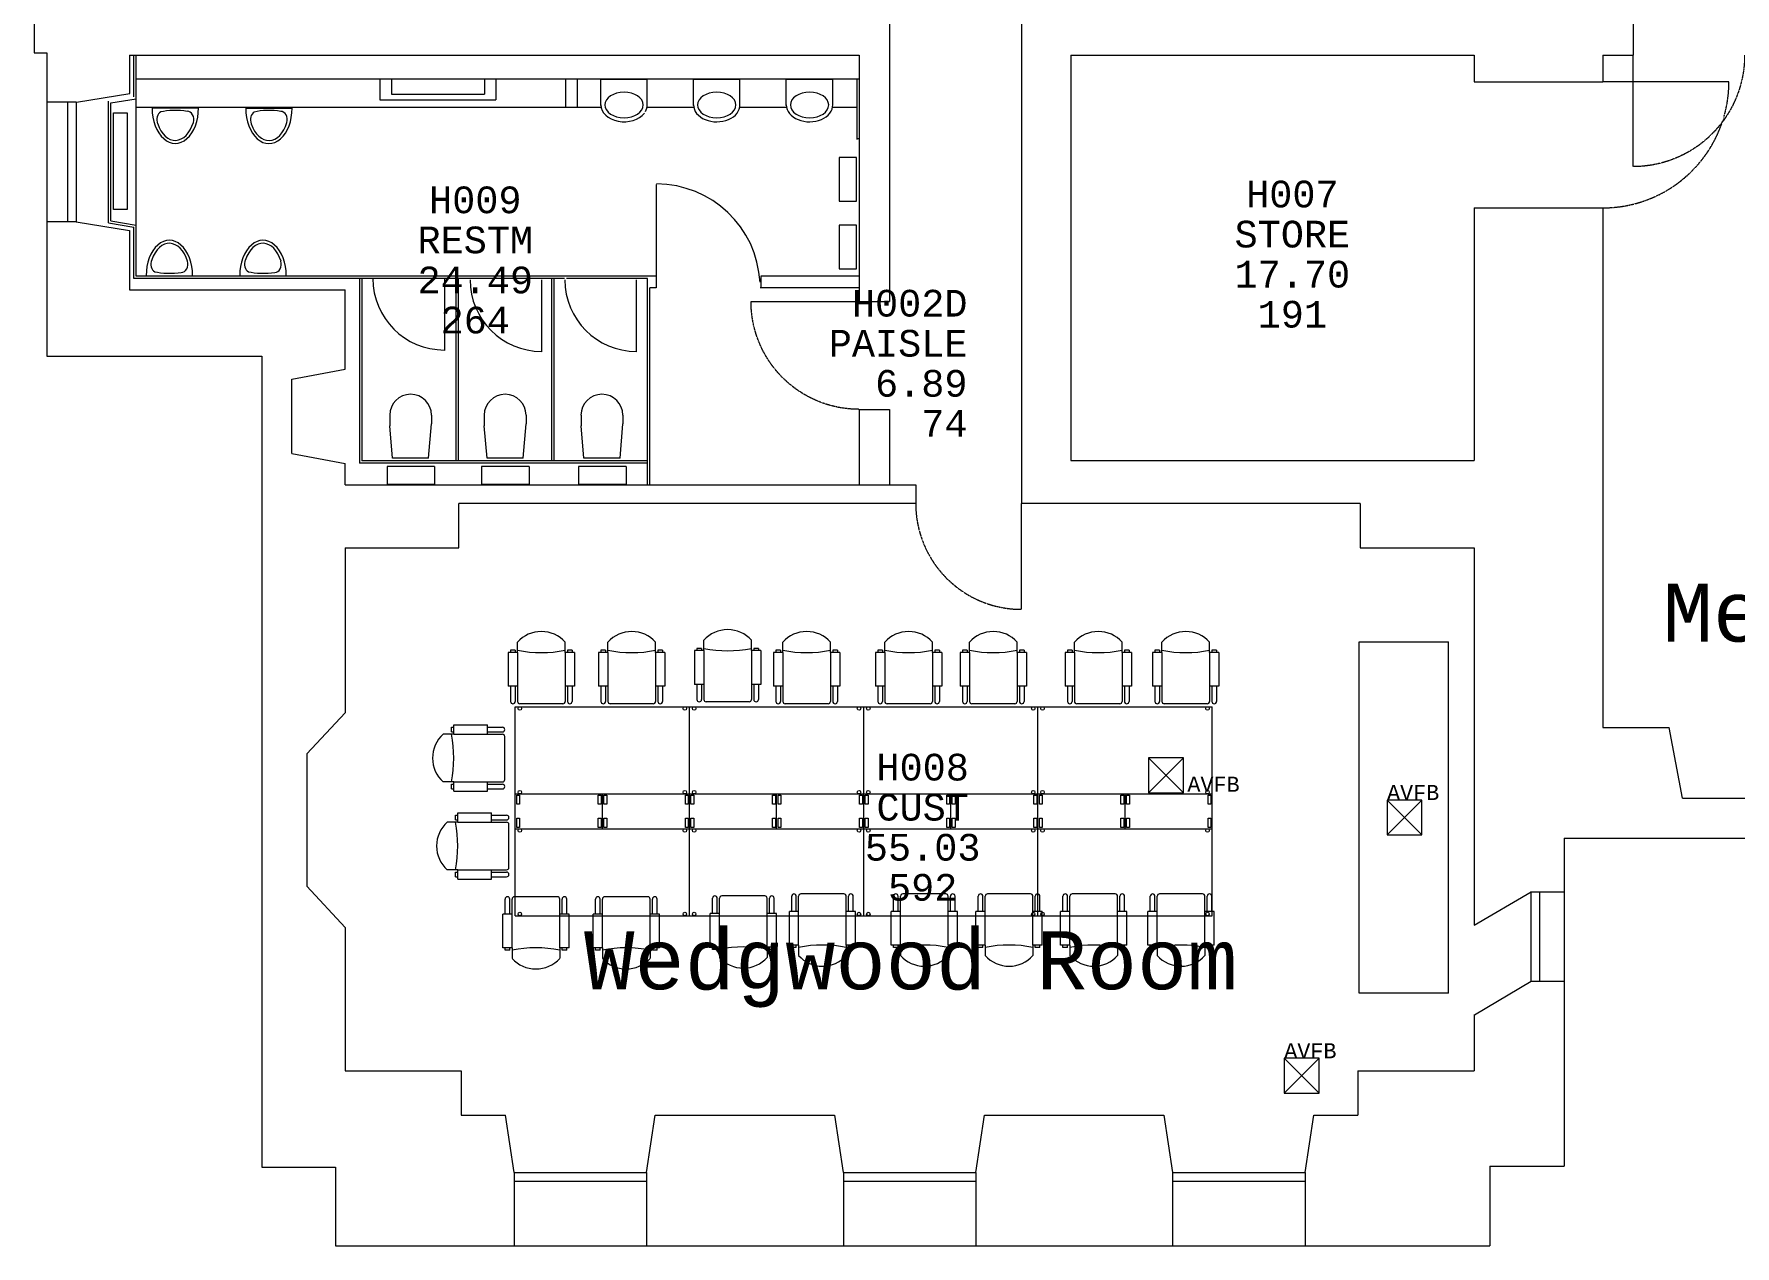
# Model space of a CAD drawing. Extents: x 0 to 84000, y 0 to 59400.
# Drawn here: x 10999 to 25644, y 19849 to 30285 of the extents above; entities that cross this region are included whole.
import ezdxf
from ezdxf.enums import TextEntityAlignment as Align

# ---------------------------------------------------------------- set-up
doc = ezdxf.new("R2010")
doc.units = 0
doc.header["$MEASUREMENT"] = 0
doc.linetypes.add('HIDDEN', pattern=[0.375, 0.25, -0.125])
doc.layers.get('0').update_dxf_attribs({"linetype": 'CONTINUOUS', "lineweight": 0})
for name, color, linetype, lineweight in [('001BUILDING', 7, 'CONTINUOUS', 0), ('001PARTITIONING', 5, 'CONTINUOUS', 0), ('725furniture', 4, 'CONTINUOUS', 0), ('RM$TXT', 7, 'CONTINUOUS', 0)]:
    doc.layers.add(name, color=color, linetype=linetype, lineweight=lineweight)
doc.styles.add('MONOTXT', font='monotxt.shx')

# ---------------------------------------------------------------- blocks, each defined once
blk = doc.blocks.new('16HH0214B')
at = {"linetype": 'Continuous'}
blk.add_line((0, 930), (0, 0), dxfattribs=at)
at = {"linetype": 'HIDDEN'}
for p, q in [((36.511908, 929.282871), (0.000292, 929.999878)), ((72.967226, 927.132977), (36.511908, 929.282871)), ((109.310033, 923.553512), (72.967226, 927.132977)), ((145.484293, 918.549995), (109.310033, 923.553512)), ((181.434226, 912.130141), (145.484293, 918.549995)), ((217.104401, 904.303849), (181.434226, 912.130141)), ((252.439817, 895.083187), (217.104401, 904.303849)), ((287.385989, 884.482372), (252.439817, 895.083187)), ((321.889033, 872.51775), (287.385989, 884.482372)), ((355.895748, 859.207769), (321.889033, 872.51775)), ((389.353697, 844.572952), (355.895748, 859.207769)), ((422.211291, 828.635866), (389.353697, 844.572952)), ((454.417867, 811.421084), (422.211291, 828.635866)), ((485.923763, 792.95515), (454.417867, 811.421084)), ((516.680401, 773.266537), (485.923763, 792.95515)), ((546.640355, 752.385603), (516.680401, 773.266537)), ((575.757429, 730.344546), (546.640355, 752.385603)), ((603.986728, 707.177351), (575.757429, 730.344546)), ((631.284723, 682.91974), (603.986728, 707.177351)), ((657.609323, 657.609117), (631.284723, 682.91974)), ((682.919938, 631.284509), (657.609323, 657.609117)), ((707.177541, 603.986506), (682.919938, 631.284509)), ((730.344727, 575.7572), (707.177541, 603.986506)), ((752.385775, 546.640118), (730.344727, 575.7572)), ((773.266699, 516.680158), (752.385775, 546.640118)), ((792.955302, 485.923514), (773.266699, 516.680158)), ((811.421226, 454.417612), (792.955302, 485.923514)), ((828.635999, 422.211031), (811.421226, 454.417612)), ((844.573074, 389.353432), (828.635999, 422.211031)), ((859.20788, 355.895478), (844.573074, 389.353432)), ((872.517851, 321.888759), (859.20788, 355.895478)), ((884.482462, 287.385712), (872.517851, 321.888759)), ((895.083266, 252.439536), (884.482462, 287.385712)), ((904.303918, 217.104117), (895.083266, 252.439536)), ((912.130198, 181.43394), (904.303918, 217.104117)), ((918.550041, 145.484005), (912.130198, 181.43394)), ((923.553546, 109.309744), (918.550041, 145.484005)), ((927.133, 72.966935), (923.553546, 109.309744)), ((929.282882, 36.511617), (927.133, 72.966935)), ((929.999878, 0), (929.282882, 36.511617))]:
    blk.add_line(p, q, dxfattribs=at)
blk = doc.blocks.new('13HH0214B')
at = {"linetype": 'Continuous'}
blk.add_line((0, 910), (0, 0), dxfattribs=at)
at = {"linetype": 'HIDDEN'}
for p, q in [((35.726706, 909.29829), (0.000286, 909.999878)), ((71.398038, 907.194631), (35.726706, 909.29829)), ((106.95928, 903.692144), (71.398038, 907.194631)), ((142.355598, 898.796229), (106.95928, 903.692144)), ((177.532414, 892.514437), (142.355598, 898.796229)), ((212.435489, 884.856452), (177.532414, 892.514437)), ((247.011003, 875.834084), (212.435489, 884.856452)), ((281.205645, 865.461243), (247.011003, 875.834084)), ((314.966687, 853.753925), (281.205645, 865.461243)), ((348.242075, 840.73018), (314.966687, 853.753925)), ((380.980498, 826.410091), (348.242075, 840.73018)), ((413.131478, 810.815738), (380.980498, 826.410091)), ((444.645438, 793.971166), (413.131478, 810.815738)), ((475.473788, 775.902349), (444.645438, 793.971166)), ((505.568993, 756.637147), (475.473788, 775.902349)), ((534.884647, 736.205265), (505.568993, 756.637147)), ((563.375547, 714.63821), (534.884647, 736.205265)), ((590.997764, 691.969234), (563.375547, 714.63821)), ((617.708706, 668.233292), (590.997764, 691.969234)), ((643.467186, 643.466984), (617.708706, 668.233292)), ((668.233486, 617.708496), (643.467186, 643.466984)), ((691.969419, 590.997547), (668.233486, 617.708496)), ((714.638386, 563.375323), (691.969419, 590.997547)), ((736.205433, 534.884415), (714.638386, 563.375323)), ((756.637305, 505.568755), (736.205433, 534.884415)), ((775.902498, 475.473545), (756.637305, 505.568755)), ((793.971305, 444.645189), (775.902498, 475.473545)), ((810.815867, 413.131223), (793.971305, 444.645189)), ((826.41021, 380.980239), (810.815867, 413.131223)), ((840.730289, 348.241811), (826.41021, 380.980239)), ((853.754023, 314.966419), (840.730289, 348.241811)), ((865.461331, 281.205373), (853.754023, 314.966419)), ((875.834161, 247.010728), (865.461331, 281.205373)), ((884.856519, 212.435211), (875.834161, 247.010728)), ((892.514492, 177.532134), (884.856519, 212.435211)), ((898.796274, 142.355316), (892.514492, 177.532134)), ((903.692177, 106.958996), (898.796274, 142.355316)), ((907.194653, 71.397753), (903.692177, 106.958996)), ((909.298301, 35.72642), (907.194653, 71.397753)), ((909.999878, 0), (909.298301, 35.72642))]:
    blk.add_line(p, q, dxfattribs=at)
blk = doc.blocks.new('14HH0214B')
at = {"linetype": 'Continuous'}
blk.add_line((0, 1085), (0, 0), dxfattribs=at)
at = {"linetype": 'HIDDEN'}
for p, q in [((42.597227, 1084.163371), (0.000341, 1084.99988)), ((85.128432, 1081.655162), (42.597227, 1084.163371)), ((127.528375, 1077.47912), (85.128432, 1081.655162)), ((169.731679, 1071.641683), (127.528375, 1077.47912)), ((211.673268, 1064.151853), (169.731679, 1071.641683)), ((253.288473, 1055.021179), (211.673268, 1064.151853)), ((294.513126, 1044.26374), (253.288473, 1055.021179)), ((335.283661, 1031.896122), (294.513126, 1044.26374)), ((375.537213, 1017.937396), (335.283661, 1031.896122)), ((415.211714, 1002.409084), (375.537213, 1017.937396)), ((454.245989, 985.335131), (415.211714, 1002.409084)), ((492.57985, 966.741864), (454.245989, 985.335131)), ((530.154189, 946.657951), (492.57985, 966.741864)), ((566.911069, 925.11436), (530.154189, 946.657951)), ((602.793813, 902.144311), (566.911069, 925.11436)), ((637.747094, 877.783222), (602.793813, 902.144311)), ((671.717015, 852.068655), (637.747094, 877.783222)), ((704.651197, 825.04026), (671.717015, 852.068655)), ((736.498859, 796.739713), (704.651197, 825.04026)), ((767.210893, 767.210652), (736.498859, 796.739713)), ((796.739944, 736.498609), (767.210893, 767.210652)), ((825.040481, 704.650938), (796.739944, 736.498609)), ((852.068865, 671.716747), (825.040481, 704.650938)), ((877.783422, 637.746818), (852.068865, 671.716747)), ((902.144501, 602.79353), (877.783422, 637.746818)), ((925.114538, 566.910778), (902.144501, 602.79353)), ((946.658117, 530.153892), (925.114538, 566.910778)), ((966.742018, 492.579547), (946.658117, 530.153892)), ((985.335274, 454.24568), (966.742018, 492.579547)), ((1002.409214, 415.2114), (985.335274, 454.24568)), ((1017.937513, 375.536893), (1002.409214, 415.2114)), ((1031.896227, 335.283337), (1017.937513, 375.536893)), ((1044.263832, 294.512798), (1031.896227, 335.283337)), ((1055.021259, 253.288142), (1044.263832, 294.512798)), ((1064.15192, 211.672934), (1055.021259, 253.288142)), ((1071.641736, 169.731342), (1064.15192, 211.672934)), ((1077.47916, 127.528037), (1071.641736, 169.731342)), ((1081.655189, 85.128092), (1077.47916, 127.528037)), ((1084.163385, 42.596887), (1081.655189, 85.128092)), ((1084.99988, 0), (1084.163385, 42.596887))]:
    blk.add_line(p, q, dxfattribs=at)
blk = doc.blocks.new('12HH0214B')
at = {"linetype": 'Continuous'}
blk.add_line((0, 960), (0, 0), dxfattribs=at)
at = {"linetype": 'HIDDEN'}
for p, q in [((37.689712, 959.259741), (0.000301, 959.999878)), ((75.321008, 957.040496), (37.689712, 959.259741)), ((112.836164, 953.345565), (75.321008, 957.040496)), ((150.177335, 948.180644), (112.836164, 953.345565)), ((187.286944, 941.553698), (150.177335, 948.180644)), ((224.10777, 933.474945), (187.286944, 941.553698)), ((260.583038, 923.956842), (224.10777, 933.474945)), ((296.656506, 913.014065), (260.583038, 923.956842)), ((332.272552, 900.663487), (296.656506, 913.014065)), ((367.376257, 886.924152), (332.272552, 900.663487)), ((401.913495, 871.817245), (367.376257, 886.924152)), ((435.831012, 855.366059), (401.913495, 871.817245)), ((469.07651, 837.595961), (435.831012, 855.366059)), ((501.598725, 818.534351), (469.07651, 837.595961)), ((533.347513, 798.210622), (501.598725, 818.534351)), ((564.273917, 776.65611), (533.347513, 798.210622)), ((594.330252, 753.904051), (564.273917, 776.65611)), ((623.470173, 729.989527), (594.330252, 753.904051)), ((651.648749, 704.949412), (623.470173, 729.989527)), ((678.82253, 678.822317), (651.648749, 704.949412)), ((704.949617, 651.648528), (678.82253, 678.822317)), ((729.989722, 623.469944), (704.949617, 651.648528)), ((753.904237, 594.330015), (729.989722, 623.469944)), ((776.656287, 564.273673), (753.904237, 594.330015)), ((798.210789, 533.347262), (776.656287, 564.273673)), ((818.534509, 501.598468), (798.210789, 533.347262)), ((837.596108, 469.076247), (818.534509, 501.598468)), ((855.366196, 435.830744), (837.596108, 469.076247)), ((871.817371, 401.913222), (855.366196, 435.830744)), ((886.924267, 367.375979), (871.817371, 401.913222)), ((900.663591, 332.272269), (886.924267, 367.375979)), ((913.014158, 296.65622), (900.663591, 332.272269)), ((923.956924, 260.582748), (913.014158, 296.65622)), ((933.475016, 224.107477), (923.956924, 260.582748)), ((941.553757, 187.286648), (933.475016, 224.107477)), ((948.180691, 150.177038), (941.553757, 187.286648)), ((953.3456, 112.835865), (948.180691, 150.177038)), ((957.04052, 75.320707), (953.3456, 112.835865)), ((959.259753, 37.689411), (957.04052, 75.320707)), ((959.999878, 0), (959.259753, 37.689411))]:
    blk.add_line(p, q, dxfattribs=at)
blk = doc.blocks.new('justhh00furn')
at = {"layer": '725furniture', "linetype": 'ByBlock', "lineweight": 0}
for p, q in [((4053, -2552), (4053, -2462)), ((4463, -2552), (4463, -2462)), ((4831, -2552), (4831, -2462)), ((5241, -2552), (5241, -2462)), ((5657, -2535), (5657, -2445)), ((6067, -2535), (6067, -2445)), ((6337, -2552), (6337, -2462)), ((6747, -2552), (6747, -2462)), ((7215, -2552), (7215, -2462)), ((7625, -2552), (7625, -2462)), ((7944, -2552), (7944, -2462)), ((8354, -2552), (8354, -2462)), ((8848, -2552), (8848, -2462)), ((9258, -2552), (9258, -2462)), ((9601, -2552), (9601, -2462)), ((10011, -2552), (10011, -2462)), ((4053, -2552), (3973, -2552)), ((3973, -2552), (3973, -2842)), ((4033, -2532), (3993, -2532)), ((3993, -2532), (3993, -2552)), ((4033, -2532), (4033, -2552)), ((4053, -2552), (4053, -2972)), ((4543, -2552), (4463, -2552)), ((4463, -2552), (4463, -2972)), ((4523, -2532), (4483, -2532)), ((4483, -2532), (4483, -2552)), ((4523, -2532), (4523, -2552)), ((4543, -2552), (4543, -2842)), ((4831, -2552), (4751, -2552)), ((4751, -2552), (4751, -2842)), ((4811, -2532), (4771, -2532)), ((4771, -2532), (4771, -2552)), ((4811, -2532), (4811, -2552)), ((4831, -2552), (4831, -2972)), ((5321, -2552), (5241, -2552)), ((5241, -2552), (5241, -2972)), ((5301, -2532), (5261, -2532)), ((5261, -2532), (5261, -2552)), ((5301, -2532), (5301, -2552)), ((5321, -2552), (5321, -2842)), ((5657, -2535), (5577, -2535)), ((5577, -2535), (5577, -2825)), ((5637, -2515), (5597, -2515)), ((5597, -2515), (5597, -2535)), ((5637, -2515), (5637, -2535)), ((5657, -2535), (5657, -2955)), ((6147, -2535), (6067, -2535)), ((6067, -2535), (6067, -2955)), ((6127, -2515), (6087, -2515)), ((6087, -2515), (6087, -2535)), ((6127, -2515), (6127, -2535)), ((6147, -2535), (6147, -2825)), ((6337, -2552), (6257, -2552)), ((6257, -2552), (6257, -2842)), ((6317, -2532), (6277, -2532)), ((6277, -2532), (6277, -2552)), ((6317, -2532), (6317, -2552)), ((6337, -2552), (6337, -2972)), ((6827, -2552), (6747, -2552)), ((6747, -2552), (6747, -2972)), ((6807, -2532), (6767, -2532)), ((6767, -2532), (6767, -2552)), ((6807, -2532), (6807, -2552)), ((6827, -2552), (6827, -2842)), ((7215, -2552), (7135, -2552)), ((7135, -2552), (7135, -2842)), ((7195, -2532), (7155, -2532)), ((7155, -2532), (7155, -2552)), ((7195, -2532), (7195, -2552)), ((7215, -2552), (7215, -2972)), ((7705, -2552), (7625, -2552)), ((7625, -2552), (7625, -2972)), ((7685, -2532), (7645, -2532)), ((7645, -2532), (7645, -2552)), ((7685, -2532), (7685, -2552)), ((7705, -2552), (7705, -2842)), ((7944, -2552), (7864, -2552)), ((7864, -2552), (7864, -2842)), ((7924, -2532), (7884, -2532)), ((7884, -2532), (7884, -2552)), ((7924, -2532), (7924, -2552)), ((7944, -2552), (7944, -2972)), ((8434, -2552), (8354, -2552)), ((8354, -2552), (8354, -2972)), ((8414, -2532), (8374, -2532)), ((8374, -2532), (8374, -2552)), ((8414, -2532), (8414, -2552)), ((8434, -2552), (8434, -2842)), ((8848, -2552), (8768, -2552)), ((8768, -2552), (8768, -2842)), ((8828, -2532), (8788, -2532)), ((8788, -2532), (8788, -2552)), ((8828, -2532), (8828, -2552)), ((8848, -2552), (8848, -2972)), ((9338, -2552), (9258, -2552)), ((9258, -2552), (9258, -2972)), ((9318, -2532), (9278, -2532)), ((9278, -2532), (9278, -2552)), ((9318, -2532), (9318, -2552)), ((9338, -2552), (9338, -2842)), ((9601, -2552), (9521, -2552)), ((9521, -2552), (9521, -2842)), ((9581, -2532), (9541, -2532)), ((9541, -2532), (9541, -2552)), ((9581, -2532), (9581, -2552)), ((9601, -2552), (9601, -2972)), ((10091, -2552), (10011, -2552)), ((10011, -2552), (10011, -2972)), ((10071, -2532), (10031, -2532)), ((10031, -2532), (10031, -2552)), ((10071, -2532), (10071, -2552)), ((10091, -2552), (10091, -2842)), ((4053, -2842), (3973, -2842)), ((3993, -2842), (3993, -2972)), ((4033, -2842), (4033, -2972)), ((4543, -2842), (4463, -2842)), ((4483, -2842), (4483, -2972)), ((4523, -2842), (4523, -2972)), ((4831, -2842), (4751, -2842)), ((4771, -2842), (4771, -2972)), ((4811, -2842), (4811, -2972)), ((5321, -2842), (5241, -2842)), ((5261, -2842), (5261, -2972)), ((5301, -2842), (5301, -2972)), ((5657, -2825), (5577, -2825)), ((5597, -2825), (5597, -2955)), ((5637, -2825), (5637, -2955)), ((6147, -2825), (6067, -2825)), ((6087, -2825), (6087, -2955)), ((6127, -2825), (6127, -2955)), ((6337, -2842), (6257, -2842)), ((6277, -2842), (6277, -2972)), ((6317, -2842), (6317, -2972)), ((6827, -2842), (6747, -2842)), ((6767, -2842), (6767, -2972)), ((6807, -2842), (6807, -2972)), ((7215, -2842), (7135, -2842)), ((7155, -2842), (7155, -2972)), ((7195, -2842), (7195, -2972)), ((7705, -2842), (7625, -2842)), ((7645, -2842), (7645, -2972)), ((7685, -2842), (7685, -2972)), ((7944, -2842), (7864, -2842)), ((7884, -2842), (7884, -2972)), ((7924, -2842), (7924, -2972)), ((8434, -2842), (8354, -2842)), ((8374, -2842), (8374, -2972)), ((8414, -2842), (8414, -2972)), ((8848, -2842), (8768, -2842)), ((8788, -2842), (8788, -2972)), ((8828, -2842), (8828, -2972)), ((9338, -2842), (9258, -2842)), ((9278, -2842), (9278, -2972)), ((9318, -2842), (9318, -2972)), ((9601, -2842), (9521, -2842)), ((9541, -2842), (9541, -2972)), ((9581, -2842), (9581, -2972)), ((10091, -2842), (10011, -2842)), ((10031, -2842), (10031, -2972)), ((10071, -2842), (10071, -2972)), ((4443, -2992), (4073, -2992)), ((5221, -2992), (4851, -2992)), ((6047, -2975), (5677, -2975)), ((6727, -2992), (6357, -2992)), ((7605, -2992), (7235, -2992)), ((8334, -2992), (7964, -2992)), ((9238, -2992), (8868, -2992)), ((9991, -2992), (9621, -2992)), ((3483, -3235), (3483, -3195)), ((3483, -3195), (3503, -3195)), ((3503, -3255), (3503, -3175)), ((3503, -3175), (3793, -3175)), ((3793, -3255), (3793, -3175)), ((3793, -3195), (3923, -3195)), ((3503, -3255), (3413, -3255)), ((3483, -3235), (3503, -3235)), ((3503, -3255), (3923, -3255)), ((3793, -3235), (3923, -3235)), ((3943, -3645), (3943, -3275)), ((3503, -3665), (3413, -3665)), ((3483, -3725), (3483, -3685)), ((3483, -3685), (3503, -3685)), ((3483, -3725), (3503, -3725)), ((3503, -3745), (3503, -3665)), ((3503, -3665), (3923, -3665)), ((3503, -3745), (3793, -3745)), ((3793, -3745), (3793, -3665)), ((3793, -3685), (3923, -3685)), ((3793, -3725), (3923, -3725)), ((4046, -3858), (4046, -3778)), ((4046, -3778), (4071, -3778)), ((4071, -3778), (4071, -3858)), ((4748, -3858), (4748, -3778)), ((4748, -3778), (4773, -3778)), ((4773, -3778), (4773, -3858)), ((4796, -3858), (4796, -3778)), ((4796, -3778), (4821, -3778)), ((4821, -3778), (4821, -3858)), ((5498, -3858), (5498, -3778)), ((5498, -3778), (5523, -3778)), ((5523, -3778), (5523, -3858)), ((5546, -3858), (5546, -3778)), ((5546, -3778), (5571, -3778)), ((5571, -3778), (5571, -3858)), ((6248, -3858), (6248, -3778)), ((6248, -3778), (6273, -3778)), ((6273, -3778), (6273, -3858)), ((6296, -3858), (6296, -3778)), ((6296, -3778), (6321, -3778)), ((6321, -3778), (6321, -3858)), ((6998, -3858), (6998, -3778)), ((6998, -3778), (7023, -3778)), ((7023, -3778), (7023, -3858)), ((7046, -3858), (7046, -3778)), ((7046, -3778), (7071, -3778)), ((7071, -3778), (7071, -3858)), ((7748, -3858), (7748, -3778)), ((7748, -3778), (7773, -3778)), ((7773, -3778), (7773, -3858)), ((7796, -3858), (7796, -3778)), ((7796, -3778), (7821, -3778)), ((7821, -3778), (7821, -3858)), ((8498, -3858), (8498, -3778)), ((8498, -3778), (8523, -3778)), ((8523, -3778), (8523, -3858)), ((8546, -3858), (8546, -3778)), ((8546, -3778), (8571, -3778)), ((8571, -3778), (8571, -3858)), ((9248, -3858), (9248, -3778)), ((9248, -3778), (9273, -3778)), ((9273, -3778), (9273, -3858)), ((9296, -3858), (9296, -3778)), ((9296, -3778), (9321, -3778)), ((9321, -3778), (9321, -3858)), ((9998, -3858), (9998, -3778)), ((9998, -3778), (10023, -3778)), ((10023, -3778), (10023, -3858)), ((3518, -3992), (3518, -3952)), ((3518, -3952), (3538, -3952)), ((3538, -4012), (3538, -3932)), ((3538, -3932), (3828, -3932)), ((3828, -4012), (3828, -3932)), ((3828, -3952), (3958, -3952)), ((4071, -3858), (4046, -3858)), ((4773, -3858), (4748, -3858)), ((4821, -3858), (4796, -3858)), ((5523, -3858), (5498, -3858)), ((5571, -3858), (5546, -3858)), ((6273, -3858), (6248, -3858)), ((6321, -3858), (6296, -3858)), ((7023, -3858), (6998, -3858)), ((7071, -3858), (7046, -3858)), ((7773, -3858), (7748, -3858)), ((7821, -3858), (7796, -3858)), ((8523, -3858), (8498, -3858)), ((8571, -3858), (8546, -3858)), ((9273, -3858), (9248, -3858)), ((9321, -3858), (9296, -3858)), ((10023, -3858), (9998, -3858)), ((3538, -4012), (3448, -4012)), ((3518, -3992), (3538, -3992)), ((3538, -4012), (3958, -4012)), ((3828, -3992), (3958, -3992)), ((3978, -4402), (3978, -4032)), ((4046, -4058), (4046, -3978)), ((4046, -3978), (4071, -3978)), ((4071, -4058), (4046, -4058)), ((4071, -3978), (4071, -4058)), ((4748, -4058), (4748, -3978)), ((4748, -3978), (4773, -3978)), ((4773, -4058), (4748, -4058)), ((4773, -3978), (4773, -4058)), ((4796, -4058), (4796, -3978)), ((4796, -3978), (4821, -3978)), ((4821, -4058), (4796, -4058)), ((4821, -3978), (4821, -4058)), ((5498, -4058), (5498, -3978)), ((5498, -3978), (5523, -3978)), ((5523, -4058), (5498, -4058)), ((5523, -3978), (5523, -4058)), ((5546, -4058), (5546, -3978)), ((5546, -3978), (5571, -3978)), ((5571, -4058), (5546, -4058)), ((5571, -3978), (5571, -4058)), ((6248, -4058), (6248, -3978)), ((6248, -3978), (6273, -3978)), ((6273, -4058), (6248, -4058)), ((6273, -3978), (6273, -4058)), ((6296, -4058), (6296, -3978)), ((6296, -3978), (6321, -3978)), ((6321, -4058), (6296, -4058)), ((6321, -3978), (6321, -4058)), ((6998, -4058), (6998, -3978)), ((6998, -3978), (7023, -3978)), ((7023, -4058), (6998, -4058)), ((7023, -3978), (7023, -4058)), ((7046, -4058), (7046, -3978)), ((7046, -3978), (7071, -3978)), ((7071, -4058), (7046, -4058)), ((7071, -3978), (7071, -4058)), ((7748, -4058), (7748, -3978)), ((7748, -3978), (7773, -3978)), ((7773, -4058), (7748, -4058)), ((7773, -3978), (7773, -4058)), ((7796, -4058), (7796, -3978)), ((7796, -3978), (7821, -3978)), ((7821, -4058), (7796, -4058)), ((7821, -3978), (7821, -4058)), ((8498, -4058), (8498, -3978)), ((8498, -3978), (8523, -3978)), ((8523, -4058), (8498, -4058)), ((8523, -3978), (8523, -4058)), ((8546, -4058), (8546, -3978)), ((8546, -3978), (8571, -3978)), ((8571, -4058), (8546, -4058)), ((8571, -3978), (8571, -4058)), ((9248, -4058), (9248, -3978)), ((9248, -3978), (9273, -3978)), ((9273, -4058), (9248, -4058)), ((9273, -3978), (9273, -4058)), ((9296, -4058), (9296, -3978)), ((9296, -3978), (9321, -3978)), ((9321, -4058), (9296, -4058)), ((9321, -3978), (9321, -4058)), ((9998, -4058), (9998, -3978)), ((9998, -3978), (10023, -3978)), ((10023, -4058), (9998, -4058)), ((10023, -3978), (10023, -4058)), ((3538, -4422), (3448, -4422)), ((3518, -4482), (3518, -4442)), ((3518, -4442), (3538, -4442)), ((3518, -4482), (3538, -4482)), ((3538, -4502), (3538, -4422)), ((3538, -4422), (3958, -4422)), ((3538, -4502), (3828, -4502)), ((3828, -4502), (3828, -4422)), ((3828, -4442), (3958, -4442)), ((3828, -4482), (3958, -4482)), ((3946, -4804), (3946, -4674)), ((3986, -4804), (3986, -4674)), ((4006, -5094), (4006, -4674)), ((4396, -4654), (4026, -4654)), ((4416, -5094), (4416, -4674)), ((4436, -4804), (4436, -4674)), ((4476, -4804), (4476, -4674)), ((4724, -4804), (4724, -4674)), ((4764, -4804), (4764, -4674)), ((4784, -5094), (4784, -4674)), ((5174, -4654), (4804, -4654)), ((5194, -5094), (5194, -4674)), ((5214, -4804), (5214, -4674)), ((5254, -4804), (5254, -4674)), ((5732, -4797), (5732, -4667)), ((5772, -4797), (5772, -4667)), ((5792, -5087), (5792, -4667)), ((6182, -4647), (5812, -4647)), ((6202, -5087), (6202, -4667)), ((6222, -4797), (6222, -4667)), ((6262, -4797), (6262, -4667)), ((6413, -4780), (6413, -4650)), ((6453, -4780), (6453, -4650)), ((6473, -5070), (6473, -4650)), ((6863, -4630), (6493, -4630)), ((6883, -5070), (6883, -4650)), ((6903, -4780), (6903, -4650)), ((6943, -4780), (6943, -4650)), ((7290, -4780), (7290, -4650)), ((7330, -4780), (7330, -4650)), ((7350, -5070), (7350, -4650)), ((7740, -4630), (7370, -4630)), ((7760, -5070), (7760, -4650)), ((7780, -4780), (7780, -4650)), ((7820, -4780), (7820, -4650)), ((8020, -4780), (8020, -4650)), ((8060, -4780), (8060, -4650)), ((8080, -5070), (8080, -4650)), ((8470, -4630), (8100, -4630)), ((8490, -5070), (8490, -4650)), ((8510, -4780), (8510, -4650)), ((8550, -4780), (8550, -4650)), ((8749, -4780), (8749, -4650)), ((8789, -4780), (8789, -4650)), ((8809, -5070), (8809, -4650)), ((9199, -4630), (8829, -4630)), ((9219, -5070), (9219, -4650)), ((9239, -4780), (9239, -4650)), ((9279, -4780), (9279, -4650)), ((9501, -4780), (9501, -4650)), ((9541, -4780), (9541, -4650)), ((9561, -5070), (9561, -4650)), ((9951, -4630), (9581, -4630)), ((9971, -5070), (9971, -4650)), ((9991, -4780), (9991, -4650)), ((10031, -4780), (10031, -4650)), ((4006, -4804), (3926, -4804)), ((3926, -5094), (3926, -4804)), ((4496, -4804), (4416, -4804)), ((4496, -5094), (4496, -4804)), ((4784, -4804), (4704, -4804)), ((4704, -5094), (4704, -4804)), ((5274, -4804), (5194, -4804)), ((5274, -5094), (5274, -4804)), ((5792, -4797), (5712, -4797)), ((5712, -5087), (5712, -4797)), ((6282, -4797), (6202, -4797)), ((6282, -5087), (6282, -4797)), ((6473, -4780), (6393, -4780)), ((6393, -5070), (6393, -4780)), ((6963, -4780), (6883, -4780)), ((6963, -5070), (6963, -4780)), ((7350, -4780), (7270, -4780)), ((7270, -5070), (7270, -4780)), ((7840, -4780), (7760, -4780)), ((7840, -5070), (7840, -4780)), ((8080, -4780), (8000, -4780)), ((8000, -5070), (8000, -4780)), ((8570, -4780), (8490, -4780)), ((8570, -5070), (8570, -4780)), ((8809, -4780), (8729, -4780)), ((8729, -5070), (8729, -4780)), ((9299, -4780), (9219, -4780)), ((9299, -5070), (9299, -4780)), ((9561, -4780), (9481, -4780)), ((9481, -5070), (9481, -4780)), ((10051, -4780), (9971, -4780)), ((10051, -5070), (10051, -4780)), ((4006, -5094), (3926, -5094)), ((3946, -5114), (3946, -5094)), ((3986, -5114), (3946, -5114)), ((3986, -5114), (3986, -5094)), ((4006, -5094), (4006, -5184)), ((4496, -5094), (4416, -5094)), ((4416, -5094), (4416, -5184)), ((4436, -5114), (4436, -5094)), ((4476, -5114), (4436, -5114)), ((4476, -5114), (4476, -5094)), ((4784, -5094), (4704, -5094)), ((4724, -5114), (4724, -5094)), ((4764, -5114), (4724, -5114)), ((4764, -5114), (4764, -5094)), ((4784, -5094), (4784, -5184)), ((5274, -5094), (5194, -5094)), ((5194, -5094), (5194, -5184)), ((5214, -5114), (5214, -5094)), ((5254, -5114), (5214, -5114)), ((5254, -5114), (5254, -5094)), ((5792, -5087), (5712, -5087)), ((5732, -5107), (5732, -5087)), ((5772, -5107), (5732, -5107)), ((5772, -5107), (5772, -5087)), ((5792, -5087), (5792, -5177)), ((6282, -5087), (6202, -5087)), ((6202, -5087), (6202, -5177)), ((6222, -5107), (6222, -5087)), ((6262, -5107), (6222, -5107)), ((6262, -5107), (6262, -5087)), ((6473, -5070), (6393, -5070)), ((6413, -5090), (6413, -5070)), ((6453, -5090), (6413, -5090)), ((6453, -5090), (6453, -5070)), ((6473, -5070), (6473, -5160)), ((6963, -5070), (6883, -5070)), ((6883, -5070), (6883, -5160)), ((6903, -5090), (6903, -5070)), ((6943, -5090), (6903, -5090)), ((6943, -5090), (6943, -5070)), ((7350, -5070), (7270, -5070)), ((7290, -5090), (7290, -5070)), ((7330, -5090), (7290, -5090)), ((7330, -5090), (7330, -5070)), ((7350, -5070), (7350, -5160)), ((7840, -5070), (7760, -5070)), ((7760, -5070), (7760, -5160)), ((7780, -5090), (7780, -5070)), ((7820, -5090), (7780, -5090)), ((7820, -5090), (7820, -5070)), ((8080, -5070), (8000, -5070)), ((8020, -5090), (8020, -5070)), ((8060, -5090), (8020, -5090)), ((8060, -5090), (8060, -5070)), ((8080, -5070), (8080, -5160)), ((8570, -5070), (8490, -5070)), ((8490, -5070), (8490, -5160)), ((8510, -5090), (8510, -5070)), ((8550, -5090), (8510, -5090)), ((8550, -5090), (8550, -5070)), ((8809, -5070), (8729, -5070)), ((8749, -5090), (8749, -5070)), ((8789, -5090), (8749, -5090)), ((8789, -5090), (8789, -5070)), ((8809, -5070), (8809, -5160)), ((9299, -5070), (9219, -5070)), ((9219, -5070), (9219, -5160)), ((9239, -5090), (9239, -5070)), ((9279, -5090), (9239, -5090)), ((9279, -5090), (9279, -5070)), ((9561, -5070), (9481, -5070)), ((9501, -5090), (9501, -5070)), ((9541, -5090), (9501, -5090)), ((9541, -5090), (9541, -5070)), ((9561, -5070), (9561, -5160)), ((10051, -5070), (9971, -5070)), ((9971, -5070), (9971, -5160)), ((9991, -5090), (9991, -5070)), ((10031, -5090), (9991, -5090)), ((10031, -5090), (10031, -5070))]:
    blk.add_line(p, q, dxfattribs=at)
at = {"layer": '725furniture', "lineweight": 0}
for p, q in [((4033, -4818), (4033, -3018)), ((4033, -3018), (10033, -3018)), ((5533, -4818), (5533, -3018)), ((7033, -4818), (7033, -3018)), ((8533, -4818), (8533, -3018)), ((10033, -4818), (10033, -3018)), ((4033, -3768), (10033, -3768)), ((4783, -4068), (4783, -3768)), ((6283, -4068), (6283, -3768)), ((7783, -4068), (7783, -3768)), ((9283, -4068), (9283, -3768)), ((4033, -4068), (10033, -4068)), ((4033, -4818), (10033, -4818))]:
    blk.add_line(p, q, dxfattribs=at)
at = {"layer": '725furniture', "linetype": 'ByBlock', "lineweight": 0}
for centre in [(4073, -3033), (5493, -3033), (5573, -3033), (6993, -3033), (7073, -3033), (8493, -3033), (8573, -3033), (9993, -3033), (4073, -3753), (5493, -3753), (5573, -3753), (6993, -3753), (7073, -3753), (8493, -3753), (8573, -3753), (9993, -3753), (4073, -4083), (5493, -4083), (5573, -4083), (6993, -4083), (7073, -4083), (8493, -4083), (8573, -4083), (9993, -4083), (4073, -4803), (5493, -4803), (5573, -4803), (6993, -4803), (7073, -4803), (8493, -4803), (8573, -4803), (9993, -4803)]:
    blk.add_circle(centre, 15, dxfattribs=at)
for centre, radius, start, end in [((4258, -2646), 276, 41.9643, 138.0357), ((5036, -2646), 276, 41.9643, 138.0357), ((5862, -2630), 276, 41.9643, 138.0357), ((6542, -2646), 276, 41.9643, 138.0357), ((7420, -2646), 276, 41.9643, 138.0357), ((8149, -2646), 276, 41.9643, 138.0357), ((9053, -2646), 276, 41.9643, 138.0357), ((9806, -2646), 276, 41.9643, 138.0357), ((4258, -1491), 1061, 258.8556, 281.1444), ((5036, -1491), 1061, 258.8556, 281.1444), ((5862, -1475), 1061, 258.8556, 281.1444), ((6542, -1491), 1061, 258.8556, 281.1444), ((7420, -1491), 1061, 258.8556, 281.1444), ((8149, -1491), 1061, 258.8556, 281.1444), ((9053, -1491), 1061, 258.8556, 281.1444), ((9806, -1491), 1061, 258.8556, 281.1444), ((4013, -2972), 20, 180, 270), ((4013, -2972), 20, 270, 0), ((4073, -2972), 20, 180, 270), ((4443, -2972), 20, 270, 0), ((4503, -2972), 20, 180, 270), ((4503, -2972), 20, 270, 0), ((4791, -2972), 20, 180, 270), ((4791, -2972), 20, 270, 0), ((4851, -2972), 20, 180, 270), ((5221, -2972), 20, 270, 0), ((5281, -2972), 20, 180, 270), ((5281, -2972), 20, 270, 0), ((5617, -2955), 20, 180, 270), ((5617, -2955), 20, 270, 0), ((5677, -2955), 20, 180, 270), ((6047, -2955), 20, 270, 0), ((6107, -2955), 20, 180, 270), ((6107, -2955), 20, 270, 0), ((6297, -2972), 20, 180, 270), ((6297, -2972), 20, 270, 0), ((6357, -2972), 20, 180, 270), ((6727, -2972), 20, 270, 0), ((6787, -2972), 20, 180, 270), ((6787, -2972), 20, 270, 0), ((7175, -2972), 20, 180, 270), ((7175, -2972), 20, 270, 0), ((7235, -2972), 20, 180, 270), ((7605, -2972), 20, 270, 0), ((7665, -2972), 20, 180, 270), ((7665, -2972), 20, 270, 0), ((7904, -2972), 20, 180, 270), ((7904, -2972), 20, 270, 0), ((7964, -2972), 20, 180, 270), ((8334, -2972), 20, 270, 0), ((8394, -2972), 20, 180, 270), ((8394, -2972), 20, 270, 0), ((8808, -2972), 20, 180, 270), ((8808, -2972), 20, 270, 0), ((8868, -2972), 20, 180, 270), ((9238, -2972), 20, 270, 0), ((9298, -2972), 20, 180, 270), ((9298, -2972), 20, 270, 0), ((9561, -2972), 20, 180, 270), ((9561, -2972), 20, 270, 0), ((9621, -2972), 20, 180, 270), ((9991, -2972), 20, 270, 0), ((10051, -2972), 20, 180, 270), ((10051, -2972), 20, 270, 0), ((3923, -3215), 20, 0, 90), ((3923, -3215), 20, 270, 0), ((3597, -3460), 276, 131.9643, 228.0357), ((2442, -3460), 1061, 348.8556, 11.1444), ((3923, -3275), 20, 0, 90), ((3923, -3645), 20, 270, 0), ((3923, -3705), 20, 0, 90), ((3923, -3705), 20, 270, 0), ((3958, -3972), 20, 0, 90), ((3632, -4217), 276, 131.9643, 228.0357), ((2477, -4217), 1061, 348.8556, 11.1444), ((3958, -3972), 20, 270, 0), ((3958, -4032), 20, 0, 90), ((3958, -4402), 20, 270, 0), ((3958, -4462), 20, 0, 90), ((3958, -4462), 20, 270, 0), ((3966, -4674), 20, 90, 180), ((3966, -4674), 20, 0, 90), ((4026, -4674), 20, 90, 180), ((4396, -4674), 20, 0, 90), ((4456, -4674), 20, 90, 180), ((4456, -4674), 20, 0, 90), ((4744, -4674), 20, 90, 180), ((4744, -4674), 20, 0, 90), ((4804, -4674), 20, 90, 180), ((5174, -4674), 20, 0, 90), ((5234, -4674), 20, 90, 180), ((5234, -4674), 20, 0, 90), ((5752, -4667), 20, 90, 180), ((5752, -4667), 20, 0, 90), ((5812, -4667), 20, 90, 180), ((6182, -4667), 20, 0, 90), ((6242, -4667), 20, 90, 180), ((6242, -4667), 20, 0, 90), ((6433, -4650), 20, 90, 180), ((6433, -4650), 20, 0, 90), ((6493, -4650), 20, 90, 180), ((6863, -4650), 20, 0, 90), ((6923, -4650), 20, 90, 180), ((6923, -4650), 20, 0, 90), ((7310, -4650), 20, 90, 180), ((7310, -4650), 20, 0, 90), ((7370, -4650), 20, 90, 180), ((7740, -4650), 20, 0, 90), ((7800, -4650), 20, 90, 180), ((7800, -4650), 20, 0, 90), ((8040, -4650), 20, 90, 180), ((8040, -4650), 20, 0, 90), ((8100, -4650), 20, 90, 180), ((8470, -4650), 20, 0, 90), ((8530, -4650), 20, 90, 180), ((8530, -4650), 20, 0, 90), ((8769, -4650), 20, 90, 180), ((8769, -4650), 20, 0, 90), ((8829, -4650), 20, 90, 180), ((9199, -4650), 20, 0, 90), ((9259, -4650), 20, 90, 180), ((9259, -4650), 20, 0, 90), ((9521, -4650), 20, 90, 180), ((9521, -4650), 20, 0, 90), ((9581, -4650), 20, 90, 180), ((9951, -4650), 20, 0, 90), ((10011, -4650), 20, 90, 180), ((10011, -4650), 20, 0, 90), ((4211, -6155), 1061, 78.8556, 101.1444), ((4989, -6155), 1061, 78.8556, 101.1444), ((5997, -6147), 1061, 78.8556, 101.1444), ((6678, -6131), 1061, 78.8556, 101.1444), ((7555, -6131), 1061, 78.8556, 101.1444), ((8285, -6131), 1061, 78.8556, 101.1444), ((9014, -6131), 1061, 78.8556, 101.1444), ((9766, -6131), 1061, 78.8556, 101.1444), ((4211, -5000), 276, 221.9643, 318.0357), ((4989, -5000), 276, 221.9643, 318.0357), ((5997, -4992), 276, 221.9643, 318.0357), ((6678, -4976), 276, 221.9643, 318.0357), ((7555, -4976), 276, 221.9643, 318.0357), ((8285, -4976), 276, 221.9643, 318.0357), ((9014, -4976), 276, 221.9643, 318.0357), ((9766, -4976), 276, 221.9643, 318.0357)]:
    blk.add_arc(centre, radius, start, end, dxfattribs=at)
blk = doc.blocks.new('650av')
at = {"linetype": 'ByBlock', "lineweight": 0}
for p, q in [((11299, -5483), (11299, -2459)), ((11299, -2459), (12068, -2459)), ((12068, -5483), (12068, -2459)), ((9486, -3458), (9786, -3758)), ((9486, -3758), (9786, -3458)), ((9786, -3458), (9486, -3458)), ((9486, -3458), (9486, -3758)), ((9786, -3758), (9786, -3458)), ((9486, -3758), (9786, -3758)), ((11539, -3821), (11839, -4121)), ((11539, -4121), (11839, -3821)), ((11839, -3821), (11539, -3821)), ((11539, -3821), (11539, -4121)), ((11839, -4121), (11839, -3821)), ((11539, -4121), (11839, -4121)), ((12068, -5483), (11299, -5483)), ((10654, -6045), (10954, -6345)), ((10654, -6345), (10954, -6045)), ((10954, -6045), (10654, -6045)), ((10654, -6045), (10654, -6345)), ((10954, -6345), (10954, -6045)), ((10654, -6345), (10954, -6345))]:
    blk.add_line(p, q, dxfattribs=at)
at = {"lineweight": 0, "style": 'MONOTXT'}
for p in [(9820, -3750), (11539, -3821), (10654, -6045)]:
    blk.add_text('AVFB', height=130, dxfattribs=at).set_placement(p)
blk = doc.blocks.new('hh00_roomnames')
at = {"style": 'MONOTXT'}
for s, p in [('Merdon Room', (-8467, 3087)), ('Wedgwood Room', (-17320, 93))]:
    blk.add_text(s, height=500, dxfattribs=at).set_placement(p, align=Align.CENTER)

msp = doc.modelspace()

# ---------------------------------------------------------------- linework, layer by layer
at = {"layer": '001BUILDING', "linetype": 'Continuous'}
for p, q in [((10999, 36783), (10999, 30124)), ((18365, 30991), (18365, 27983)), ((19500, 30991), (19500, 26241)), ((24767, 30991), (24767, 30103)), ((10999, 30124), (11109, 30124)), ((11109, 30124), (11109, 27510)), ((11822, 30103), (18102, 30103)), ((11822, 30103), (11822, 29773)), ((18102, 30103), (18102, 27983)), ((19927, 30103), (19927, 26613)), ((19927, 30103), (23397, 30103)), ((23397, 30103), (23397, 29873)), ((24507, 30103), (24507, 29873)), ((24507, 30103), (24767, 30103)), ((11363, 29698), (11823, 29773)), ((23397, 29873), (24507, 29873)), ((11362, 29698), (11109, 29698)), ((11287, 29698), (11287, 28668)), ((11362, 29698), (11362, 28668)), ((23397, 28788), (23397, 26613)), ((23397, 28788), (24507, 28788)), ((24507, 28788), (24507, 24313)), ((11362, 28668), (11109, 28668)), ((11362, 28668), (11822, 28593)), ((11822, 28593), (11822, 28083)), ((11822, 28083), (13677, 28083)), ((13677, 27398), (13677, 28083)), ((18102, 27983), (18365, 27983)), ((11109, 27510), (12961, 27510)), ((12961, 27510), (12961, 20527)), ((13217, 27313), (13677, 27398)), ((13217, 26673), (13217, 27313)), ((18102, 27053), (18102, 26403)), ((18102, 27053), (18365, 27053)), ((18365, 27053), (18365, 26403)), ((13217, 26673), (13677, 26588)), ((13677, 26403), (13677, 26588)), ((19927, 26613), (23397, 26613)), ((13677, 26403), (18590, 26403)), ((18590, 26403), (18590, 26241)), ((18590, 26241), (14657, 26241)), ((14657, 25861), (14657, 26241)), ((22417, 26241), (19500, 26241)), ((22417, 26241), (22417, 25861)), ((13677, 25861), (14657, 25861)), ((13677, 25861), (13677, 24441)), ((22417, 25861), (23397, 25861)), ((23397, 25861), (23397, 22611)), ((13348, 24086), (13678, 24441)), ((24507, 24313), (25077, 24313)), ((25192, 23704), (25077, 24313)), ((13347, 24086), (13347, 22946)), ((25192, 23704), (26342, 23704)), ((24172, 23360), (24172, 20536)), ((24172, 23360), (35868, 23360)), ((13678, 22591), (13348, 22946)), ((23399, 22610), (23890, 22899)), ((23887, 22900), (23887, 22130)), ((23887, 22899), (24172, 22899)), ((23962, 22900), (23962, 22130)), ((13677, 22591), (13677, 21356)), ((23400, 21840), (23890, 22129)), ((23887, 22129), (24172, 22129)), ((23397, 21841), (23397, 21356)), ((13677, 21356), (14677, 21356)), ((14677, 21356), (14677, 20976)), ((22397, 21356), (23397, 21356)), ((22397, 21356), (22397, 20976)), ((14677, 20976), (15057, 20976)), ((15133, 20482), (15058, 20976)), ((16273, 20482), (16348, 20976)), ((16347, 20976), (17892, 20976)), ((17968, 20482), (17893, 20976)), ((19108, 20482), (19183, 20976)), ((19182, 20976), (20727, 20976)), ((20803, 20482), (20728, 20976)), ((21943, 20482), (22018, 20976)), ((22017, 20976), (22397, 20976)), ((12961, 20527), (13594, 20527)), ((13594, 20527), (13594, 19849)), ((23534, 20536), (23534, 19849)), ((23534, 20536), (24172, 20536)), ((15132, 20482), (15132, 19849)), ((15132, 20482), (16272, 20482)), ((15132, 20407), (16272, 20407)), ((16272, 20482), (16272, 19849)), ((17967, 20482), (17967, 19849)), ((17967, 20482), (19107, 20482)), ((17967, 20407), (19107, 20407)), ((19107, 20482), (19107, 19849)), ((20802, 20482), (21942, 20482)), ((20802, 20482), (20802, 19849)), ((20802, 20407), (21942, 20407)), ((21942, 20482), (21942, 19849)), ((13594, 19849), (23534, 19849))]:
    msp.add_line(p, q, dxfattribs=at)
at = {"layer": '001PARTITIONING', "lineweight": 0}
for p, q in [((11109, 30124), (11109, 27510)), ((11857, 29743), (11857, 30103)), ((11877, 28199), (11877, 30103)), ((18102, 29896), (11877, 29896)), ((13976, 29896), (13976, 29718)), ((14076, 29896), (14076, 29766)), ((14876, 29896), (14876, 29766)), ((14976, 29896), (14976, 29718)), ((15575, 29896), (15575, 29655)), ((15675, 29896), (15675, 29655)), ((16279, 29894), (15879, 29894)), ((15879, 29668), (15879, 29894)), ((16279, 29676), (16279, 29894)), ((17077, 29894), (16677, 29894)), ((16677, 29668), (16677, 29894)), ((17077, 29676), (17077, 29894)), ((17876, 29894), (17476, 29894)), ((17476, 29668), (17476, 29894)), ((17876, 29676), (17876, 29894)), ((18082, 29896), (18082, 29376)), ((14076, 29766), (14876, 29766)), ((11640, 28658), (11640, 29708)), ((11660, 29691), (11877, 29726)), ((11660, 28675), (11660, 29691)), ((11684, 28775), (11684, 29607)), ((11684, 29607), (11801, 29607)), ((11801, 29607), (11801, 28775)), ((11877, 29655), (15880, 29655)), ((12015, 29648), (12415, 29648)), ((12821, 29647), (13221, 29647)), ((13976, 29718), (14976, 29718)), ((16277, 29655), (16679, 29655)), ((17076, 29655), (17478, 29655)), ((17874, 29655), (18082, 29655)), ((18080, 29385), (18104, 29385)), ((18079, 29222), (17930, 29222)), ((17930, 29222), (17930, 28845)), ((18079, 28845), (18079, 29222)), ((11801, 28775), (11684, 28775)), ((17930, 28845), (18079, 28845)), ((11640, 28658), (11857, 28623)), ((11660, 28675), (11877, 28640)), ((11857, 28179), (11857, 28623)), ((11877, 28199), (11877, 28640)), ((18079, 28639), (17930, 28639)), ((17930, 28639), (17930, 28262)), ((18079, 28262), (18079, 28639)), ((15567, 28179), (11857, 28179)), ((15567, 28199), (11877, 28199)), ((11964, 28204), (12364, 28204)), ((12770, 28204), (13170, 28204)), ((13800, 28179), (13800, 26589)), ((13820, 28179), (13820, 26609)), ((14532, 28181), (14532, 27561)), ((14632, 26609), (14632, 28179)), ((14652, 26609), (14652, 28179)), ((15368, 28168), (15368, 27548)), ((15457, 26609), (15457, 28179)), ((15477, 26609), (15477, 28179)), ((16356, 28199), (15562, 28199)), ((16282, 28179), (15582, 28179)), ((16184, 28168), (16184, 27548)), ((16282, 26403), (16282, 28179)), ((18102, 28199), (17257, 28199)), ((17930, 28262), (18079, 28262)), ((16302, 26403), (16302, 28099)), ((16356, 28099), (16302, 28099)), ((18102, 28099), (17250, 28099)), ((11109, 27510), (12961, 27510)), ((14061, 27004), (14061, 26910)), ((14421, 27003), (14421, 26928)), ((14875, 27004), (14875, 26910)), ((15235, 27003), (15235, 26928)), ((15709, 27004), (15709, 26910)), ((16069, 27003), (16069, 26928)), ((14084, 26633), (14061, 26910)), ((14396, 26633), (14421, 26928)), ((14899, 26633), (14875, 26910)), ((15210, 26633), (15235, 26928)), ((15732, 26633), (15709, 26910)), ((16044, 26633), (16069, 26928)), ((16282, 26589), (13800, 26589)), ((16282, 26609), (13820, 26609)), ((14038, 26562), (14038, 26407)), ((14448, 26562), (14038, 26562)), ((14396, 26633), (14084, 26633)), ((14448, 26562), (14448, 26407)), ((14852, 26562), (14852, 26407)), ((15262, 26562), (14852, 26562)), ((15210, 26633), (14899, 26633)), ((15262, 26562), (15262, 26407)), ((15686, 26562), (15686, 26407)), ((16096, 26562), (15686, 26562)), ((16044, 26633), (15732, 26633)), ((16096, 26562), (16096, 26407)), ((14448, 26407), (14038, 26407)), ((15262, 26407), (14852, 26407)), ((16096, 26407), (15686, 26407))]:
    msp.add_line(p, q, dxfattribs=at)
at = {"layer": '001PARTITIONING', "linetype": 'ByBlock', "lineweight": 0}
for p, q in [((16356, 28988), (16356, 28099)), ((17256, 28197), (17256, 28099))]:
    msp.add_line(p, q, dxfattribs=at)
msp.add_arc((16356, 28099), 895, 3.1497, 89.8059, dxfattribs=at)
at = {"layer": '001PARTITIONING', "lineweight": 0}
for centre, radius, start, end in [((14532, 28180), 616, 179.9999, 269.9999), ((15369, 28168), 616, 179.9999, 269.9999), ((16185, 28168), 616, 179.9999, 269.9999), ((14241, 27003), 180, 0, 180), ((15055, 27003), 180, 0, 180), ((15888, 27003), 180, 0, 180)]:
    msp.add_arc(centre, radius, start, end, dxfattribs=at)
for centre, major_axis, ratio, start_param, end_param in [((16079, 29674), (-165, 0), 0.666667, 0, 6.283175), ((16877, 29674), (-165, 0), 0.666667, 0, 6.283175), ((17676, 29674), (-165, 0), 0.666667, 0, 6.283175), ((12215, 29648), (0, 305), 0.655738, 1.570796, 4.712389), ((12126, 29535), (30.2, -81.4), 0.777366, 3.246623, 4.712389), ((12215, 29584), (171, 0), 0.256368, 0.931869, 2.400474), ((12304, 29535), (-30.2, -81.4), 0.777366, 1.715277, 3.396006), ((13021, 29647), (0, 305), 0.655738, 1.570796, 4.712389), ((12932, 29534), (30.2, -81.4), 0.777366, 3.246623, 4.712389), ((13021, 29583), (171, 0), 0.256368, 0.931869, 2.400474), ((13109, 29534), (-30.2, -81.4), 0.777366, 1.715277, 3.396006), ((16079, 29674), (-200, 0), 0.725, 0, 2.631591), ((16079, 29674), (-200, 0), 0.725, 2.736311, 3.155191), ((16877, 29674), (-200, 0), 0.725, 0, 3.155191), ((17676, 29674), (-200, 0), 0.725, 0, 3.155191), ((12215, 29648), (0, 279), 0.623656, 2.082398, 4.249187), ((13021, 29647), (0, 279), 0.623656, 2.082398, 4.249187), ((12164, 28204), (0, 305), 0.655738, 4.712389, 7.853982), ((12164, 28204), (0, 279), 0.623656, 5.175591, 7.34238), ((12970, 28204), (0, 305), 0.655738, 4.712389, 7.853982), ((12970, 28204), (0, 279), 0.623656, 5.175591, 7.34238), ((12075, 28317), (30.2, 81.4), 0.777366, 1.570796, 3.036562), ((12253, 28317), (-30.2, 81.4), 0.777366, 2.88718, 4.567908), ((12881, 28317), (30.2, 81.4), 0.777366, 1.570796, 3.036562), ((13058, 28317), (-30.2, 81.4), 0.777366, 2.88718, 4.567908), ((12164, 28268), (171, 0), 0.256368, 3.882711, 5.351316), ((12970, 28268), (171, 0), 0.256368, 3.882711, 5.351316)]:
    msp.add_ellipse(centre, major_axis=major_axis, ratio=ratio, start_param=start_param, end_param=end_param, dxfattribs=at)

# ---------------------------------------------------------------- block references
for name, p in [('justhh00furn', (11109, 27510)), ('hh00_roomnames', (35868, 21966))]:
    msp.add_blockref(name, p)
at = {"layer": '001PARTITIONING', "linetype": 'Continuous', "xscale": 0.999998, "zscale": 0.999998}
for name, p, yscale, rotation in [('12HH0214B', (24767, 30103), -0.999998, 0.000233), ('14HH0214B', (24507, 29873), 0.999998, 270.0033), ('16HH0214B', (18102, 27983), -0.999998, 270), ('13HH0214B', (19500, 26241), 0.999998, 180)]:
    msp.add_blockref(name, p, dxfattribs=dict(at, yscale=yscale, rotation=rotation))
at = {"layer": '725furniture'}
msp.add_blockref('650av', (11109, 27510), dxfattribs=at)

# ---------------------------------------------------------------- texts
at = {"layer": 'RM$TXT', "style": 'MONOTXT'}
for s, p in [('H007', (21833, 28792)), ('H009', (14798, 28742)), ('RESTM', (14798, 28397)), ('STORE', (21833, 28447)), ('24.49', (14798, 28052)), ('17.70', (21833, 28102)), ('191', (21833, 27757)), ('264', (14798, 27707)), ('H008', (18650, 23857)), ('CUST', (18650, 23512)), ('55.03', (18650, 23167)), ('592', (18650, 22822))]:
    msp.add_text(s, height=230, dxfattribs=at).set_placement(p, align=Align.CENTER)
for s, p in [('H002D', (19036, 27852)), ('PAISLE', (19036, 27507)), ('6.89', (19036, 27162)), ('74', (19036, 26817))]:
    msp.add_text(s, height=230, dxfattribs=at).set_placement(p, align=Align.RIGHT)

doc.saveas('drawing.dxf')
